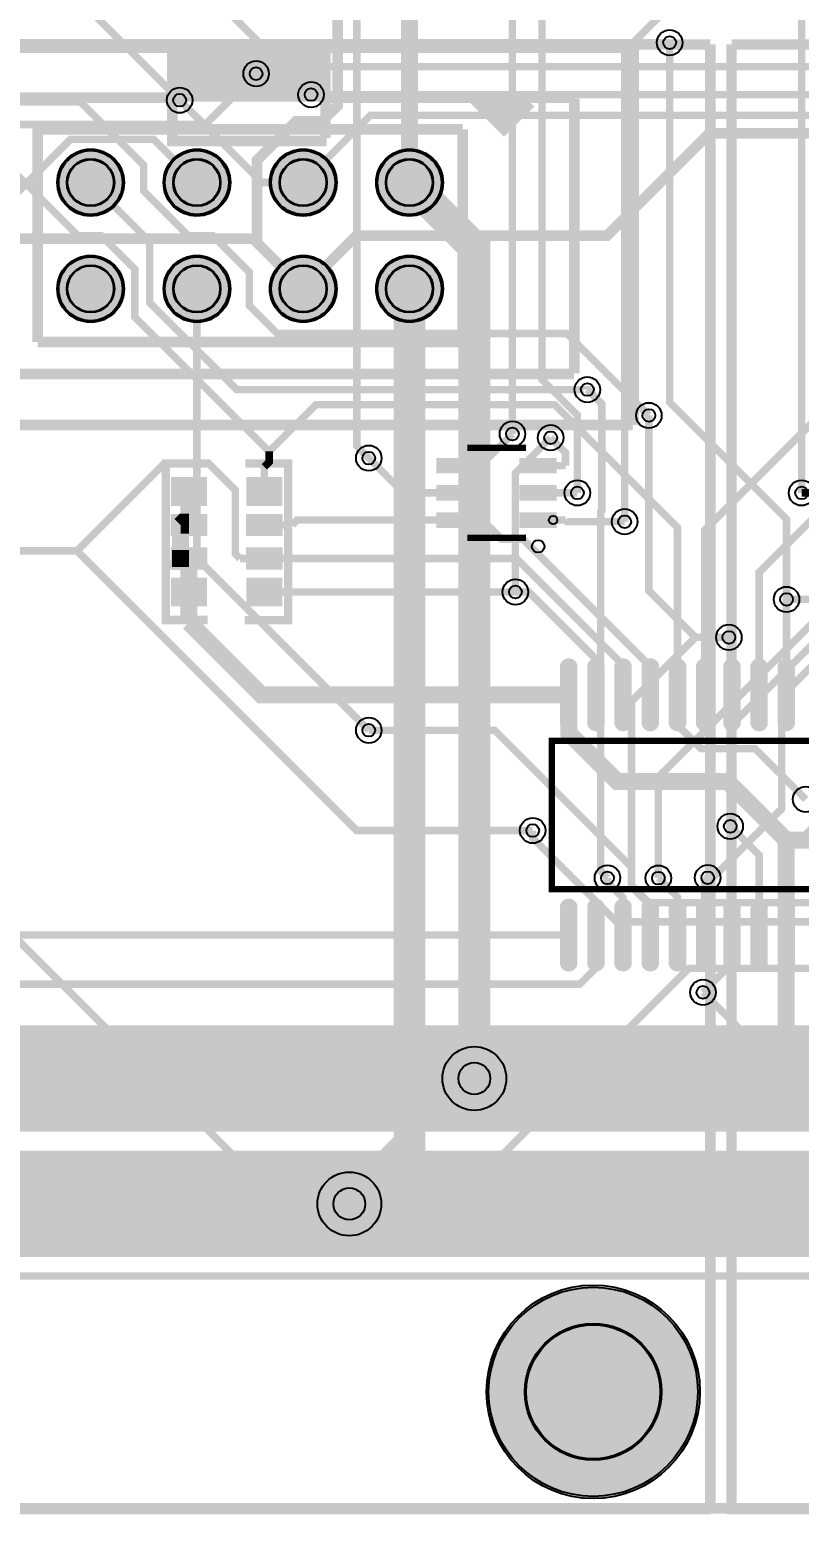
# Model space of a CAD drawing. Header units: millimetres. Extents: x 0 to 210, y -1 to 136.
# Drawn here: x 28.24 to 46.63, y -0.52 to 34.96 of the extents above; entities that cross this region are included whole.
import ezdxf

# ---------------------------------------------------------------- set-up
doc = ezdxf.new("R2010")
doc.units = ezdxf.units.MM
for name, color, linetype, true_color in [('BoardOutLine', 7, 'Continuous', 0xff00ff), ('BottomLayer', 7, 'Continuous', 0x0000ff), ('BottomSolderMaskLayer', 7, 'Continuous', 0xaa00ff), ('Document', 7, 'Continuous', 0xffffff), ('Hole', 7, 'Continuous', 0x222222), ('Multi-Layer', 7, 'Continuous', 0xc0c0c0), ('TopLayer', 7, 'Continuous', 0xff0000), ('TopPasteMaskLayer', 7, 'Continuous', 0x808080), ('TopSilkLayer', 7, 'Continuous', 0xffcc00), ('TopSolderMaskLayer', 7, 'Continuous', 0x800080)]:
    doc.layers.add(name, color=color, linetype=linetype, true_color=true_color)

msp = doc.modelspace()

# ---------------------------------------------------------------- hatches: boundary and pattern name
at = {"layer": 'BottomSolderMaskLayer'}
for points in [[(28.904851409702637, 31.307061214122427, 1), (30.479654559308933, 31.307061214122427, 1)], [(31.44485648971277, 31.307061214122427, 1), (33.019659639319066, 31.307061214122427, 1)], [(33.9848615697229, 31.307061214122427, 1), (35.5596647193292, 31.307061214122427, 1)], [(36.524866649733035, 31.307061214122427, 1), (38.09966979933933, 31.307061214122427, 1)], [(28.904851409702637, 28.767056134112295, 1), (30.479654559308933, 28.767056134112295, 1)], [(31.44485648971277, 28.767056134112295, 1), (33.019659639319066, 28.767056134112295, 1)], [(33.9848615697229, 28.767056134112295, 1), (35.5596647193292, 28.767056134112295, 1)], [(36.524866649733035, 28.767056134112295, 1), (38.09966979933933, 28.767056134112295, 1)], [(39.15364490728973, 2.40662941325877, 1), (44.25524511049014, 2.40662941325877, 1)]]:
    msp.add_hatch(color=256, dxfattribs=at).paths.add_polyline_path(points)
at = {"layer": 'Document'}
for points in [[(35.30226060452105, 33.23705867411729), (35.30226060452105, 34.43705867411734), (31.702260604521143, 34.43705867411734), (31.702260604521143, 33.23705867411729)], [(40.30947421894825, 33.33906527813053), (38.96327152654294, 33.33906527813053), (39.62367284734569, 32.6786639573279)]]:
    msp.add_hatch(color=256, dxfattribs=at).paths.add_polyline_path(points)
at = {"layer": 'Multi-Layer'}
for points in [[(28.93025146050274, 31.307061214122427, 1), (30.454254508508832, 31.307061214122427, 1)], [(31.47025654051287, 31.307061214122427, 1), (32.994259588518965, 31.307061214122427, 1)], [(34.010261620523, 31.307061214122427, 1), (35.5342646685291, 31.307061214122427, 1)], [(36.550266700533136, 31.307061214122427, 1), (38.07426974853923, 31.307061214122427, 1)], [(28.93025146050274, 28.767056134112295, 1), (30.454254508508832, 28.767056134112295, 1)], [(31.47025654051287, 28.767056134112295, 1), (32.994259588518965, 28.767056134112295, 1)], [(34.010261620523, 28.767056134112295, 1), (35.5342646685291, 28.767056134112295, 1)], [(36.550266700533136, 28.767056134112295, 1), (38.07426974853923, 28.767056134112295, 1)]]:
    msp.add_hatch(color=256, dxfattribs=at).paths.add_polyline_path(points)
at = {"layer": 'TopLayer'}
for points in [[(38.01508763017523, 24.36522733045456), (38.01508763017523, 24.715240030480004), (38.795072390144696, 24.715240030480004), (38.795072390144696, 24.36522733045456)], [(39.99507239014474, 24.36522733045456), (39.99507239014474, 24.715240030480004), (40.77505715011421, 24.715240030480004), (40.77505715011421, 24.36522733045456)], [(32.4434848869696, 24.24686309372612), (32.4434848869696, 23.596875793751565), (31.643484886969645, 23.596875793751565), (31.643484886969645, 24.24686309372612)], [(34.24343408686809, 24.24686309372612), (34.24343408686809, 23.596875793751565), (33.44343408686791, 23.596875793751565), (33.44343408686791, 24.24686309372612)], [(38.01508763017523, 23.715240030480004), (38.01508763017523, 24.06525273050545), (38.795072390144696, 24.06525273050545), (38.795072390144696, 23.715240030480004)], [(39.99507239014474, 23.715240030480004), (39.99507239014474, 24.06525273050545), (40.77505715011421, 24.06525273050545), (40.77505715011421, 23.715240030480004)], [(32.4434848869696, 23.372034544069038), (32.4434848869696, 22.872009144018193), (31.643484886969645, 22.872009144018193), (31.643484886969645, 23.372034544069038)], [(34.24343408686809, 23.372034544069038), (34.24343408686809, 22.872009144018193), (33.44343408686791, 22.872009144018193), (33.44343408686791, 23.372034544069038)], [(38.01508763017523, 23.06525273050545), (38.01508763017523, 23.415265430530894), (38.795072390144696, 23.415265430530894), (38.795072390144696, 23.06525273050545)], [(39.99507239014474, 23.06525273050545), (39.99507239014474, 23.415265430530894), (40.77505715011421, 23.415265430530894), (40.77505715011421, 23.06525273050545)], [(32.4434848869696, 22.571932943865818), (32.4434848869696, 22.071907543815087), (31.643484886969645, 22.071907543815087), (31.643484886969645, 22.571932943865818)], [(34.24343408686809, 22.571932943865818), (34.24343408686809, 22.071907543815087), (33.44343408686791, 22.071907543815087), (33.44343408686791, 22.571932943865818)], [(32.4434848869696, 21.84706629413256), (32.4434848869696, 21.19707899415789), (31.643484886969645, 21.19707899415789), (31.643484886969645, 21.84706629413256)], [(34.24343408686809, 21.84706629413256), (34.24343408686809, 21.19707899415789), (33.44343408686791, 21.19707899415789), (33.44343408686791, 21.84706629413256)], [(41.30021590043172, 18.375996951993898, -0.7853981633974483), (40.93620777241547, 18.375996951993898), (40.93620777241547, 19.754000508001013, -0.7853981633974483), (41.30021590043172, 19.754000508001013)], [(41.95020320040628, 18.375996951993898, -0.7853981633974483), (41.586195072390026, 18.375996951993898), (41.586195072390026, 19.754000508001013, -0.7853981633974483), (41.95020320040628, 19.754000508001013)], [(42.60019050038106, 18.375996951993898, -0.7853981633974483), (42.23618237236481, 18.375996951993898), (42.23618237236481, 19.754000508001013, -0.7853981633974483), (42.60019050038106, 19.754000508001013)], [(43.25017780035539, 18.375996951993898, -0.7853981633974483), (42.886169672339136, 18.375996951993898), (42.886169672339136, 19.754000508001013, -0.7853981633974483), (43.25017780035539, 19.754000508001013)], [(43.90016510032994, 18.375996951993898, -0.7853981633974483), (43.53615697231369, 18.375996951993898), (43.53615697231369, 19.754000508001013, -0.7853981633974483), (43.90016510032994, 19.754000508001013)], [(44.550152400304725, 18.375996951993898, -0.7853981633974483), (44.18614427228847, 18.375996951993898), (44.18614427228847, 19.754000508001013, -0.7853981633974483), (44.550152400304725, 19.754000508001013)], [(45.200393700787274, 18.375996951993898, -0.7853981633974483), (44.83638557277102, 18.375996951993898), (44.83638557277102, 19.754000508001013, -0.7853981633974483), (45.200393700787274, 19.754000508001013)], [(45.85038100076183, 18.375996951993898, -0.7853981633974483), (45.48637287274558, 18.375996951993898), (45.48637287274558, 19.754000508001013, -0.7853981633974483), (45.85038100076183, 19.754000508001013)], [(46.50036830073638, 18.375996951993898, -0.7853981633974483), (46.13636017272013, 18.375996951993898), (46.13636017272013, 19.754000508001013, -0.7853981633974483), (46.50036830073638, 19.754000508001013)], [(41.30021590043172, 12.634061468122923, -0.7853981633974483), (40.93620777241547, 12.634061468122923), (40.93620777241547, 14.012065024129924, -0.7853981633974483), (41.30021590043172, 14.012065024129924)], [(41.95020320040628, 12.634061468122923, -0.7853981633974483), (41.586195072390026, 12.634061468122923), (41.586195072390026, 14.012065024129924, -0.7853981633974483), (41.95020320040628, 14.012065024129924)], [(42.60019050038106, 12.634061468122923, -0.7853981633974483), (42.23618237236481, 12.634061468122923), (42.23618237236481, 14.012065024129924, -0.7853981633974483), (42.60019050038106, 14.012065024129924)], [(43.25017780035539, 12.634061468122923, -0.7853981633974483), (42.886169672339136, 12.634061468122923), (42.886169672339136, 14.012065024129924, -0.7853981633974483), (43.25017780035539, 14.012065024129924)], [(43.90016510032994, 12.634061468122923, -0.7853981633974483), (43.53615697231369, 12.634061468122923), (43.53615697231369, 14.012065024129924, -0.7853981633974483), (43.90016510032994, 14.012065024129924)], [(44.550152400304725, 12.634061468122923, -0.7853981633974483), (44.18614427228847, 12.634061468122923), (44.18614427228847, 14.012065024129924, -0.7853981633974483), (44.550152400304725, 14.012065024129924)], [(45.200393700787274, 12.634061468122923, -0.7853981633974483), (44.83638557277102, 12.634061468122923), (44.83638557277102, 14.012065024129924, -0.7853981633974483), (45.200393700787274, 14.012065024129924)], [(45.85038100076183, 12.634061468122923, -0.7853981633974483), (45.48637287274558, 12.634061468122923), (45.48637287274558, 14.012065024129924, -0.7853981633974483), (45.85038100076183, 14.012065024129924)], [(46.50036830073638, 12.634061468122923, -0.7853981633974483), (46.13636017272013, 12.634061468122923), (46.13636017272013, 14.012065024129924, -0.7853981633974483), (46.50036830073638, 14.012065024129924)]]:
    msp.add_hatch(color=256, dxfattribs=at).paths.add_polyline_path(points)
at = {"layer": 'TopPasteMaskLayer'}
for points in [[(38.01508763017523, 24.36522733045456), (38.01508763017523, 24.715240030480004), (38.795072390144696, 24.715240030480004), (38.795072390144696, 24.36522733045456)], [(39.99507239014474, 24.36522733045456), (39.99507239014474, 24.715240030480004), (40.77505715011421, 24.715240030480004), (40.77505715011421, 24.36522733045456)], [(32.4434848869696, 24.24686309372612), (32.4434848869696, 23.596875793751565), (31.643484886969645, 23.596875793751565), (31.643484886969645, 24.24686309372612)], [(34.24343408686809, 24.24686309372612), (34.24343408686809, 23.596875793751565), (33.44343408686791, 23.596875793751565), (33.44343408686791, 24.24686309372612)], [(38.01508763017523, 23.715240030480004), (38.01508763017523, 24.06525273050545), (38.795072390144696, 24.06525273050545), (38.795072390144696, 23.715240030480004)], [(39.99507239014474, 23.715240030480004), (39.99507239014474, 24.06525273050545), (40.77505715011421, 24.06525273050545), (40.77505715011421, 23.715240030480004)], [(32.4434848869696, 23.372034544069038), (32.4434848869696, 22.872009144018193), (31.643484886969645, 22.872009144018193), (31.643484886969645, 23.372034544069038)], [(34.24343408686809, 23.372034544069038), (34.24343408686809, 22.872009144018193), (33.44343408686791, 22.872009144018193), (33.44343408686791, 23.372034544069038)], [(38.01508763017523, 23.06525273050545), (38.01508763017523, 23.415265430530894), (38.795072390144696, 23.415265430530894), (38.795072390144696, 23.06525273050545)], [(39.99507239014474, 23.06525273050545), (39.99507239014474, 23.415265430530894), (40.77505715011421, 23.415265430530894), (40.77505715011421, 23.06525273050545)], [(32.4434848869696, 22.571932943865818), (32.4434848869696, 22.071907543815087), (31.643484886969645, 22.071907543815087), (31.643484886969645, 22.571932943865818)], [(34.24343408686809, 22.571932943865818), (34.24343408686809, 22.071907543815087), (33.44343408686791, 22.071907543815087), (33.44343408686791, 22.571932943865818)], [(32.4434848869696, 21.84706629413256), (32.4434848869696, 21.19707899415789), (31.643484886969645, 21.19707899415789), (31.643484886969645, 21.84706629413256)], [(34.24343408686809, 21.84706629413256), (34.24343408686809, 21.19707899415789), (33.44343408686791, 21.19707899415789), (33.44343408686791, 21.84706629413256)], [(41.30021590043172, 18.375996951993898, -0.7853981633974483), (40.93620777241547, 18.375996951993898), (40.93620777241547, 19.754000508001013, -0.7853981633974483), (41.30021590043172, 19.754000508001013)], [(41.95020320040628, 18.375996951993898, -0.7853981633974483), (41.586195072390026, 18.375996951993898), (41.586195072390026, 19.754000508001013, -0.7853981633974483), (41.95020320040628, 19.754000508001013)], [(42.60019050038106, 18.375996951993898, -0.7853981633974483), (42.23618237236481, 18.375996951993898), (42.23618237236481, 19.754000508001013, -0.7853981633974483), (42.60019050038106, 19.754000508001013)], [(43.25017780035539, 18.375996951993898, -0.7853981633974483), (42.886169672339136, 18.375996951993898), (42.886169672339136, 19.754000508001013, -0.7853981633974483), (43.25017780035539, 19.754000508001013)], [(43.90016510032994, 18.375996951993898, -0.7853981633974483), (43.53615697231369, 18.375996951993898), (43.53615697231369, 19.754000508001013, -0.7853981633974483), (43.90016510032994, 19.754000508001013)], [(44.550152400304725, 18.375996951993898, -0.7853981633974483), (44.18614427228847, 18.375996951993898), (44.18614427228847, 19.754000508001013, -0.7853981633974483), (44.550152400304725, 19.754000508001013)], [(45.200393700787274, 18.375996951993898, -0.7853981633974483), (44.83638557277102, 18.375996951993898), (44.83638557277102, 19.754000508001013, -0.7853981633974483), (45.200393700787274, 19.754000508001013)], [(45.85038100076183, 18.375996951993898, -0.7853981633974483), (45.48637287274558, 18.375996951993898), (45.48637287274558, 19.754000508001013, -0.7853981633974483), (45.85038100076183, 19.754000508001013)], [(46.50036830073638, 18.375996951993898, -0.7853981633974483), (46.13636017272013, 18.375996951993898), (46.13636017272013, 19.754000508001013, -0.7853981633974483), (46.50036830073638, 19.754000508001013)], [(41.30021590043172, 12.634061468122923, -0.7853981633974483), (40.93620777241547, 12.634061468122923), (40.93620777241547, 14.012065024129924, -0.7853981633974483), (41.30021590043172, 14.012065024129924)], [(41.95020320040628, 12.634061468122923, -0.7853981633974483), (41.586195072390026, 12.634061468122923), (41.586195072390026, 14.012065024129924, -0.7853981633974483), (41.95020320040628, 14.012065024129924)], [(42.60019050038106, 12.634061468122923, -0.7853981633974483), (42.23618237236481, 12.634061468122923), (42.23618237236481, 14.012065024129924, -0.7853981633974483), (42.60019050038106, 14.012065024129924)], [(43.25017780035539, 12.634061468122923, -0.7853981633974483), (42.886169672339136, 12.634061468122923), (42.886169672339136, 14.012065024129924, -0.7853981633974483), (43.25017780035539, 14.012065024129924)], [(43.90016510032994, 12.634061468122923, -0.7853981633974483), (43.53615697231369, 12.634061468122923), (43.53615697231369, 14.012065024129924, -0.7853981633974483), (43.90016510032994, 14.012065024129924)], [(44.550152400304725, 12.634061468122923, -0.7853981633974483), (44.18614427228847, 12.634061468122923), (44.18614427228847, 14.012065024129924, -0.7853981633974483), (44.550152400304725, 14.012065024129924)], [(45.200393700787274, 12.634061468122923, -0.7853981633974483), (44.83638557277102, 12.634061468122923), (44.83638557277102, 14.012065024129924, -0.7853981633974483), (45.200393700787274, 14.012065024129924)], [(45.85038100076183, 12.634061468122923, -0.7853981633974483), (45.48637287274558, 12.634061468122923), (45.48637287274558, 14.012065024129924, -0.7853981633974483), (45.85038100076183, 14.012065024129924)], [(46.50036830073638, 12.634061468122923, -0.7853981633974483), (46.13636017272013, 12.634061468122923), (46.13636017272013, 14.012065024129924, -0.7853981633974483), (46.50036830073638, 14.012065024129924)]]:
    msp.add_hatch(color=256, dxfattribs=at).paths.add_polyline_path(points)
at = {"layer": 'TopSolderMaskLayer'}
for points in [[(28.904851409702637, 31.307061214122427, 1), (30.479654559308933, 31.307061214122427, 1)], [(31.44485648971277, 31.307061214122427, 1), (33.019659639319066, 31.307061214122427, 1)], [(33.9848615697229, 31.307061214122427, 1), (35.5596647193292, 31.307061214122427, 1)], [(36.524866649733035, 31.307061214122427, 1), (38.09966979933933, 31.307061214122427, 1)], [(28.904851409702637, 28.767056134112295, 1), (30.479654559308933, 28.767056134112295, 1)], [(31.44485648971277, 28.767056134112295, 1), (33.019659639319066, 28.767056134112295, 1)], [(33.9848615697229, 28.767056134112295, 1), (35.5596647193292, 28.767056134112295, 1)], [(36.524866649733035, 28.767056134112295, 1), (38.09966979933933, 28.767056134112295, 1)], [(37.958499708581485, 24.353829606659474), (37.958499708581485, 24.72663775427509), (38.85168980381491, 24.72663775427509), (38.85168980381491, 24.353829606659474)], [(39.93845497647453, 24.353829606659474), (39.93845497647453, 24.72663775427509), (40.83164507170818, 24.72663775427509), (40.83164507170818, 24.353829606659474)], [(32.47474190700791, 24.26749216724238), (32.47474190700791, 23.576230591170884), (31.61221992662422, 23.576230591170884), (31.61221992662422, 24.26749216724238)], [(34.274699047213744, 24.26749216724238), (34.274699047213744, 23.576230591170884), (33.4121770668296, 23.576230591170884), (33.4121770668296, 24.26749216724238)], [(37.958499708581485, 23.70384230668492), (37.958499708581485, 24.076650454300648), (38.85168980381491, 24.076650454300648), (38.85168980381491, 23.70384230668492)], [(39.93845497647453, 23.70384230668492), (39.93845497647453, 24.076650454300648), (40.83164507170818, 24.076650454300648), (40.83164507170818, 23.70384230668492)], [(37.958499708581485, 23.05385500671025), (37.958499708581485, 23.42666315432598), (38.85168980381491, 23.42666315432598), (38.85168980381491, 23.05385500671025)], [(39.93845497647453, 23.05385500671025), (39.93845497647453, 23.42666315432598), (40.83164507170818, 23.42666315432598), (40.83164507170818, 23.05385500671025)], [(32.48411980694914, 23.387918446804633), (32.48411980694914, 22.85614137034713), (31.60283964438895, 22.85614137034713), (31.60283964438895, 23.387918446804633)], [(34.28407932944879, 23.387918446804633), (34.28407932944879, 22.85614137034713), (33.40279916688837, 22.85614137034713), (33.40279916688837, 23.387918446804633)], [(32.48411980694914, 22.58780071753688), (32.48411980694914, 22.056023641079605), (31.60283964438895, 22.056023641079605), (31.60283964438895, 22.58780071753688)], [(34.28407932944879, 22.58780071753688), (34.28407932944879, 22.056023641079605), (33.40279916688837, 22.056023641079605), (33.40279916688837, 22.58780071753688)], [(32.47474190700791, 21.86771149671324), (32.47474190700791, 21.176449920641744), (31.61221992662422, 21.176449920641744), (31.61221992662422, 21.86771149671324)], [(34.274699047213744, 21.86771149671324), (34.274699047213744, 21.176449920641744), (33.4121770668296, 21.176449920641744), (33.4121770668296, 21.86771149671324)], [(41.325615951231825, 18.355904457410702, -0.7853981633974483), (40.91080772161537, 18.355904457410702), (40.91080772161537, 19.77409300258421, -0.7853981633974483), (41.325615951231825, 19.77409300258421)], [(41.97560325120638, 18.355904457410702, -0.7853981633974483), (41.560795021589925, 18.355904457410702), (41.560795021589925, 19.77409300258421, -0.7853981633974483), (41.97560325120638, 19.77409300258421)], [(42.62559055118116, 18.355904457410702, -0.7853981633974483), (42.21078232156471, 18.355904457410702), (42.21078232156471, 19.77409300258421, -0.7853981633974483), (42.62559055118116, 19.77409300258421)], [(43.27557785115549, 18.355904457410702, -0.7853981633974483), (42.860769621539035, 18.355904457410702), (42.860769621539035, 19.77409300258421, -0.7853981633974483), (43.27557785115549, 19.77409300258421)], [(43.925565151130044, 18.355904457410702, -0.7853981633974483), (43.51075692151359, 18.355904457410702), (43.51075692151359, 19.77409300258421, -0.7853981633974483), (43.925565151130044, 19.77409300258421)], [(44.575552451104826, 18.355904457410702, -0.7853981633974483), (44.16074422148837, 18.355904457410702), (44.16074422148837, 19.77409300258421, -0.7853981633974483), (44.575552451104826, 19.77409300258421)], [(45.225793751587375, 18.355904457410702, -0.7853981633974483), (44.81098552197092, 18.355904457410702), (44.81098552197092, 19.77409300258421, -0.7853981633974483), (45.225793751587375, 19.77409300258421)], [(45.87578105156193, 18.355904457410702, -0.7853981633974483), (45.460972821945475, 18.355904457410702), (45.460972821945475, 19.77409300258421, -0.7853981633974483), (45.87578105156193, 19.77409300258421)], [(46.525768351536485, 18.355904457410702, -0.7853981633974483), (46.11096012192003, 18.355904457410702), (46.11096012192003, 19.77409300258421, -0.7853981633974483), (46.525768351536485, 19.77409300258421)], [(41.325615951231825, 12.613968973539613, -0.7853981633974483), (40.91080772161537, 12.613968973539613), (40.91080772161537, 14.032157518713234, -0.7853981633974483), (41.325615951231825, 14.032157518713234)], [(41.97560325120638, 12.613968973539613, -0.7853981633974483), (41.560795021589925, 12.613968973539613), (41.560795021589925, 14.032157518713234, -0.7853981633974483), (41.97560325120638, 14.032157518713234)], [(42.62559055118116, 12.613968973539613, -0.7853981633974483), (42.21078232156471, 12.613968973539613), (42.21078232156471, 14.032157518713234, -0.7853981633974483), (42.62559055118116, 14.032157518713234)], [(43.27557785115549, 12.613968973539613, -0.7853981633974483), (42.860769621539035, 12.613968973539613), (42.860769621539035, 14.032157518713234, -0.7853981633974483), (43.27557785115549, 14.032157518713234)], [(43.925565151130044, 12.613968973539613, -0.7853981633974483), (43.51075692151359, 12.613968973539613), (43.51075692151359, 14.032157518713234, -0.7853981633974483), (43.925565151130044, 14.032157518713234)], [(44.575552451104826, 12.613968973539613, -0.7853981633974483), (44.16074422148837, 12.613968973539613), (44.16074422148837, 14.032157518713234, -0.7853981633974483), (44.575552451104826, 14.032157518713234)], [(45.225793751587375, 12.613968973539613, -0.7853981633974483), (44.81098552197092, 12.613968973539613), (44.81098552197092, 14.032157518713234, -0.7853981633974483), (45.225793751587375, 14.032157518713234)], [(45.87578105156193, 12.613968973539613, -0.7853981633974483), (45.460972821945475, 12.613968973539613), (45.460972821945475, 14.032157518713234, -0.7853981633974483), (45.87578105156193, 14.032157518713234)], [(46.525768351536485, 12.613968973539613, -0.7853981633974483), (46.11096012192003, 12.613968973539613), (46.11096012192003, 14.032157518713234, -0.7853981633974483), (46.525768351536485, 14.032157518713234)], [(39.15364490728973, 2.40662941325877, 1), (44.25524511049014, 2.40662941325877, 1)]]:
    msp.add_hatch(color=256, dxfattribs=at).paths.add_polyline_path(points)

# ---------------------------------------------------------------- linework, layer by layer
at = {"layer": 'BoardOutLine', "const_width": 0.25400050800101603}
msp.add_lwpolyline([(-0.08600457200918754, 135.62519685039376), (209.9139954279908, 135.62519685039376), (209.9139954279908, -0.3748031496063504), (-0.08600457200918754, -0.3748031496063504), (-0.08600457200918754, 135.62519685039376)], close=True, dxfattribs=at)
at = {"layer": 'BottomLayer'}
for points, const_width in [([(31.997840995681827, 55.75499110998226), (35.96837693675366, 51.78445516891031), (35.96837693675366, 44.03896367792731), (37.31229362458703, 42.69504699009394), (37.31229362458703, 31.307188214376424)], 0.40640081280162565), ([(36.33997967995924, 24.72120904241808), (36.05422910845823, 25.006959613919207), (36.05422910845823, 41.33360426720856), (35.38061976123936, 42.0072136144272), (35.38061976123936, 51.363830327660594), (33.90055880111754, 52.843891287782526)], 0.17780035560071122), ([(41.326009652019366, 23.890373380746723), (41.326009652019366, 25.750419100838144), (40.48247396494776, 26.593954787909524), (40.48247396494776, 40.22590805181608), (36.464439928879756, 44.24394208788419), (36.464439928879756, 51.247244094488224), (37.59220218440419, 52.375006350012654)], 0.17780035560071122), ([(37.59220218440419, 47.294996189992276), (37.59220218440419, 46.74152908305814), (38.86220472440914, 45.47152654305307), (38.86220472440914, 44.33335026670045), (44.80810261620513, 38.38745237490468), (46.05854711709412, 38.38745237490468), (46.682626365252645, 37.763373126746274), (46.682626365252645, 23.890373380746723)], 0.17780035560071122), ([(6.819024638049086, 41.47914655829311), (7.635128270256473, 41.47914655829311), (9.727330454660887, 39.386944373888696), (9.727330454660887, 34.35189230378455), (8.616840233680477, 33.24140208280414), (8.616840233680477, 28.05064770129536), (11.26504953009885, 25.40243840487676), (11.26504953009885, 6.662280924561742), (14.606680213360278, 3.3206502413004273), (15.99225298450574, 3.3206502413004273), (17.846964693929067, 5.175361950723868), (89.37706375412745, 5.175361950723868), (90.60363220726435, 3.948793497586962), (106.49187198374398, 3.948793497586962), (126.27520955041905, 23.73213106426215), (126.27520955041905, 31.852273304546543), (128.81191262382526, 34.38897637795276), (130.30797561595114, 34.38897637795276)], 0.17780035560071122), ([(33.66967233934474, 29.96708153416307), (33.66967233934474, 31.836779273558477), (34.60668021336028, 32.77378714757435), (35.22415544831074, 32.77378714757435), (35.59601219202432, 33.14564389128782), (35.59601219202432, 40.00848361696717), (34.18808737617451, 41.416408432816866)], 0.25400050800101603), ([(21.107569215138255, 40.309982219964354), (22.27876555753096, 39.13878587757176), (29.231013462026795, 39.13878587757176), (34.96075692151362, 33.40904241808482)], 0.17780035560071122), ([(45.82080264160527, 37.814173228346476), (42.455803911607745, 34.449174498349066), (42.455803911607745, 23.201524003048007)], 0.17780035560071122), ([(28.087503175006077, 36.76972313944634), (28.327025654051113, 36.76972313944634), (31.821564643129022, 33.275184150368204)], 0.17780035560071122), ([(39.77355854711709, 25.2985521971043), (39.77355854711709, 36.255880111760234), (39.885826771653456, 36.36814833629671)], 0.17780035560071122), ([(46.323723647447196, 21.34427228854463), (46.323723647447196, 23.261468122936208), (43.530988061975904, 26.054203708407385), (43.530988061975904, 34.6508509017018)], 0.17780035560071122), ([(19.762890525780904, 31.074777749555437), (25.939420878841702, 31.074777749555437), (27.56019812039608, 32.69555499111004), (32.4344678689356, 32.69555499111004), (33.64782829565661, 33.908915417830826)], 0.17780035560071122), ([(12.267843535687007, 28.767183134366178), (13.53784607569196, 30.037185674371244), (13.53784607569196, 31.678790957581896), (14.313563627126996, 32.454508509017046), (16.086995173990317, 32.454508509017046), (18.910972821945506, 29.630530861061743), (20.332359664719206, 29.630530861061743), (20.668910337820535, 29.96708153416307), (33.66967233934474, 29.96708153416307)], 0.25400050800101603), ([(32.23228346456676, 31.307188214376424), (31.201549403098625, 32.33792227584445), (29.209423418846654, 32.33792227584445), (27.76187452374893, 30.890373380746837), (27.76187452374893, 30.62062484124965)], 0.17780035560071122), ([(64.50228600457194, 29.855829311658567), (61.869316738633415, 32.488798577597095), (54.30822961645913, 32.488798577597095), (53.4667259334517, 31.647294894589777), (53.4667259334517, 26.796901193802455), (44.97802895605787, 18.3082042164084), (44.97802895605787, 15.922377444754943)], 0.17780035560071122), ([(38.86355092710187, 9.894818389636725), (38.86355092710187, 29.75577851155697), (37.31226822453618, 31.307061214122427)], 0.7620015240030481), ([(38.863474726949335, 9.894945389890836), (38.863474726949335, 29.755753111506237), (37.31229362458703, 31.307188214376424)], 0.40640081280162565), ([(52.196723393446746, 31.307188214376424), (50.72783845567665, 29.838303276606553), (50.72783845567665, 24.563728727457374), (43.262001524002926, 17.09789179578354), (43.262001524002926, 14.682854965709907)], 0.17780035560071122), ([(44.327279654559334, 11.953873507746948), (50.518288036575996, 5.762865125730286), (60.74892049784103, 5.762865125730286), (77.27241554483112, 22.286360172720265), (77.27241554483112, 26.572872745745485), (75.97117094234159, 27.874117348234677), (75.97117094234159, 30.037185674371244), (74.70116840233663, 31.307188214376424)], 0.17780035560071122), ([(34.772288544576895, 28.767183134366178), (33.66967233934474, 29.86979933959867), (33.66967233934474, 29.96708153416307)], 0.25400050800101603), ([(49.28155956311912, 12.52842265684535), (43.98869697739383, 12.52842265684535), (37.2216154432308, 5.761341122682325), (35.397637795275614, 5.761341122682325), (22.088011176022064, 19.07096774193542), (22.088011176022064, 29.330302260604526)], 0.17780035560071122), ([(35.875717551434946, 6.897612395224769), (37.31226822453618, 8.33416306832612), (37.31226822453618, 28.767056134112295)], 0.7620015240030481), ([(32.23228346456676, 28.767183134366178), (32.23228346456676, 22.324968249936433), (36.33997967995924, 18.217272034544067)], 0.17780035560071122), ([(35.875666751333256, 6.897739395478766), (37.31229362458703, 8.334112268224544), (37.31229362458703, 28.767183134366178)], 0.17780035560071122), ([(44.44056388112767, 14.693014986029993), (44.55969011938009, 14.693014986029993), (46.20840741681468, 16.34173228346458), (46.20840741681468, 19.03337566675134), (54.73672847345688, 27.561696723393425), (54.73672847345688, 28.767183134366178)], 0.17780035560071122), ([(42.044323088646024, 14.68844297688588), (41.88252476504954, 14.850241300482594), (41.88252476504954, 23.438760477520987), (41.90970281940554, 23.4659385318771), (41.90970281940554, 26.01305562611128), (41.56400812801621, 26.358750317500608)], 0.17780035560071122), ([(44.148463296926366, 20.43647447294893), (43.03340106680207, 21.55153670307334), (43.03340106680207, 25.741021082042153)], 0.17780035560071122), ([(40.68618237236478, 25.208890017779936), (39.84417068834114, 24.366878333756745), (39.84417068834114, 21.522072644145283), (39.84391668783337, 21.522072644145283)], 0.17780035560071122), ([(44.148463296926366, 20.43647447294893), (42.61760223520423, 18.905613411226796), (42.61760223520423, 14.47711455422916), (42.999364998730016, 14.09535179070349), (50.49847599695181, 14.09535179070349), (54.699898399796666, 18.296774193548345)], 0.17780035560071122), ([(44.94526289052578, 20.43647447294893), (44.148463296926366, 20.43647447294893)], 0.17780035560071122), ([(40.2579375158748, 15.821539243078519), (40.2579375158748, 15.641198882397816), (42.258953517907, 13.640182880365728), (54.68415036830061, 13.640182880365728), (57.80861061722112, 16.76464312928624)], 0.17780035560071122)]:
    msp.add_lwpolyline(points, dxfattribs=dict(at, const_width=const_width))
at = {"layer": 'BottomSolderMaskLayer'}
for centre, radius in [((29.692252984505785, 31.307061214122427), 0.7874015748031498), ((32.23225806451592, 31.307061214122427), 0.7874015748031498), ((34.77226314452605, 31.307061214122427), 0.7874015748031498), ((37.31226822453618, 31.307061214122427), 0.7874015748031498), ((29.692252984505785, 31.307061214122427), 0.5682414698162731), ((32.23225806451592, 31.307061214122427), 0.5682414698162731), ((34.77226314452605, 31.307061214122427), 0.5682414698162731), ((37.31226822453618, 31.307061214122427), 0.5682414698162731), ((29.692252984505785, 28.767056134112295), 0.7874015748031498), ((32.23225806451592, 28.767056134112295), 0.7874015748031498), ((34.77226314452605, 28.767056134112295), 0.7874015748031498), ((37.31226822453618, 28.767056134112295), 0.7874015748031498), ((29.692252984505785, 28.767056134112295), 0.5682414698162731), ((32.23225806451592, 28.767056134112295), 0.5682414698162731), ((34.77226314452605, 28.767056134112295), 0.5682414698162731), ((37.31226822453618, 28.767056134112295), 0.5682414698162731), ((41.704445008889934, 2.40662941325877), 2.550800101600203), ((41.70353060706111, 2.406553213106463), 1.63251206502413)]:
    msp.add_circle(centre, radius, dxfattribs=at)
at = {"layer": 'Document'}
msp.add_circle((40.74508509017005, 23.24025908051817), 0.10007620015240032, dxfattribs=at)
at = {"layer": 'Hole'}
for centre, radius in [((43.53096266192506, 34.650723901447805), 0.15240030480060962), ((33.647802895605764, 33.90878841757683), 0.15240030480060962), ((31.821539243078405, 33.27505715011421), 0.15240030480060962), ((34.960731521462776, 33.408915417830826), 0.15240030480060962), ((41.56398272796537, 26.358623317246725), 0.15240030480060962), ((43.033375666751226, 25.740894081788156), 0.15240030480060962), ((39.773533147066246, 25.298425196850303), 0.15240030480060962), ((40.68615697231371, 25.208763017526053), 0.15240030480060962), ((36.3399542799084, 24.721082042164085), 0.15240030480060962), ((41.32598425196852, 23.890246380492727), 0.15240030480060962), ((46.6826009652018, 23.890246380492727), 0.15240030480060962), ((42.4557785115569, 23.20139700279401), 0.15240030480060962), ((39.843891287782526, 21.521945643891172), 0.15240030480060962), ((46.32369824739635, 21.34414528829052), 0.15240030480060962), ((44.94523749047494, 20.436347472694933), 0.15240030480060962), ((36.3399542799084, 18.21714503429007), 0.15240030480060962), ((40.25791211582418, 15.821412242824522), 0.15240030480060962), ((44.978003556007025, 15.922250444500833), 0.15240030480060962), ((42.04429768859518, 14.688315976631884), 0.15240030480060962), ((43.26197612395208, 14.68272796545591), 0.15240030480060962), ((44.44053848107683, 14.692887985775883), 0.15240030480060962), ((44.32725425450849, 11.953746507493065), 0.15240030480060962), ((38.86344932689849, 9.894818389636725), 0.38100076200152405), ((35.87564135128241, 6.897612395224769), 0.38100076200152405)]:
    msp.add_circle(centre, radius, dxfattribs=at)
at = {"layer": 'Multi-Layer'}
for centre, radius in [((43.53096266192506, 34.650723901447805), 0.30480060960121924), ((33.647802895605764, 33.90878841757683), 0.30480060960121924), ((34.960731521462776, 33.408915417830826), 0.30480060960121924), ((31.821539243078405, 33.27505715011421), 0.30480060960121924), ((29.692252984505785, 31.307061214122427), 0.7620015240030481), ((32.23225806451592, 31.307061214122427), 0.7620015240030481), ((34.77226314452605, 31.307061214122427), 0.7620015240030481), ((37.31226822453618, 31.307061214122427), 0.7620015240030481), ((29.692252984505785, 31.307061214122427), 0.5499110998221998), ((32.23225806451592, 31.307061214122427), 0.5499110998221998), ((34.77226314452605, 31.307061214122427), 0.5499110998221998), ((37.31226822453618, 31.307061214122427), 0.5499110998221998), ((29.692252984505785, 28.767056134112295), 0.7620015240030481), ((32.23225806451592, 28.767056134112295), 0.7620015240030481), ((34.77226314452605, 28.767056134112295), 0.7620015240030481), ((37.31226822453618, 28.767056134112295), 0.7620015240030481), ((29.692252984505785, 28.767056134112295), 0.5499110998221998), ((32.23225806451592, 28.767056134112295), 0.5499110998221998), ((34.77226314452605, 28.767056134112295), 0.5499110998221998), ((37.31226822453618, 28.767056134112295), 0.5499110998221998), ((41.56398272796537, 26.358623317246725), 0.30480060960121924), ((43.033375666751226, 25.740894081788156), 0.30480060960121924), ((39.773533147066246, 25.298425196850303), 0.30480060960121924), ((40.68615697231371, 25.208763017526053), 0.30480060960121924), ((36.3399542799084, 24.721082042164085), 0.30480060960121924), ((41.32598425196852, 23.890246380492727), 0.30480060960121924), ((46.6826009652018, 23.890246380492727), 0.30480060960121924), ((42.4557785115569, 23.20139700279401), 0.30480060960121924), ((39.843891287782526, 21.521945643891172), 0.30480060960121924), ((46.32369824739635, 21.34414528829052), 0.30480060960121924), ((44.94523749047494, 20.436347472694933), 0.30480060960121924), ((36.3399542799084, 18.21714503429007), 0.30480060960121924), ((46.78166116332204, 16.566649733299414), 0.30480060960121924), ((40.25791211582418, 15.821412242824522), 0.30480060960121924), ((44.978003556007025, 15.922250444500833), 0.30480060960121924), ((42.04429768859518, 14.688315976631884), 0.30480060960121924), ((43.26197612395208, 14.68272796545591), 0.30480060960121924), ((44.44053848107683, 14.692887985775883), 0.30480060960121924), ((44.32725425450849, 11.953746507493065), 0.30480060960121924), ((38.86344932689849, 9.894818389636725), 0.7620015240030481), ((35.87564135128241, 6.897612395224769), 0.7620015240030481), ((41.704445008889934, 2.40662941325877), 2.5), ((41.70353060706111, 2.406553213106463), 1.6)]:
    msp.add_circle(centre, radius, dxfattribs=at)
at = {"layer": 'TopLayer'}
for points, const_width in [([(127.32999745999473, 6.897612395224769), (7.060807721615447, 6.897612395224769), (2.742799085598108, 11.215621031241994), (2.7431800863600984, 60.70614681229358), (2.743307086614095, 60.70627381254758), (2.743307086614095, 65.32890525781056)], 2.54000508001016), ([(33.95999491998987, 24.879451358902656), (30.748666497333033, 28.09077978155949), (30.748666497333033, 29.2386080772161), (29.95008890017766, 30.037185674371244), (29.39027178054357, 30.037185674371244), (26.628778257556405, 32.79867919735841), (14.463169926339788, 32.79867919735841), (11.51574803149606, 35.74610109220214), (11.51574803149606, 37.05699771399543), (11.517526035052015, 37.058775717551384)], 0.17780035560071122), ([(15.060325120650077, 37.058775717551384), (15.219075438150867, 36.90002540005082), (15.219075438150867, 35.660756921513894), (16.228981457962618, 34.6508509017018), (43.530988061975904, 34.6508509017018)], 0.17780035560071122), ([(43.03340106680207, 25.741021082042153), (41.07581915163814, 27.698602997205967), (34.15328930657847, 27.698602997205967), (33.48552197104391, 28.366370332740644), (33.48552197104391, 29.166725933451858), (32.61506223012452, 30.037185674371244), (32.029337058673946, 30.037185674371244), (30.962280924561583, 31.104241808483607), (30.962280924561583, 31.72120904241808), (29.447929895859716, 33.23556007112006), (16.24650749301486, 33.23556007112006), (13.288925577850932, 36.19314198628399)], 0.17780035560071122), ([(33.64782829565661, 33.908915417830826), (33.816230632461156, 34.07731775463549), (55.391287782575546, 34.07731775463549), (55.41440182880342, 34.054203708407385)], 0.17780035560071122), ([(31.821564643129022, 33.275184150368204), (33.789560579121144, 31.307188214376424), (34.772288544576895, 31.307188214376424)], 0.17780035560071122), ([(34.96075692151362, 33.40904241808482), (50.190881381762665, 33.40904241808482), (50.27800355600698, 33.49616459232925)], 0.17780035560071122), ([(57.27673355346701, 32.91475742951479), (36.37985775971538, 32.91475742951479), (34.772288544576895, 31.307188214376424)], 0.17780035560071122), ([(34.772288544576895, 28.767183134366178), (36.042291084582075, 30.037185674371244), (42.03365506730984, 30.037185674371244), (44.47663195326368, 32.4801625603252), (52.750190500380995, 32.4801625603252), (53.4667259334517, 31.763627127254153), (53.4667259334517, 30.888595377190768), (54.14084328168633, 30.214478028956023), (55.82943865887728, 30.214478028956023), (57.27673355346701, 28.767183134366178)], 0.25400050800101603), ([(29.367411734823463, 22.50607061214123), (29.36715773431547, 22.50607061214123), (27.622174244348344, 22.50607061214123), (25.28384556769106, 20.167741935483832), (22.539624079248142, 20.167741935483832), (22.48780797561585, 20.21955803911601), (22.48780797561585, 21.828905257810447), (22.792608585217067, 22.133705867411663), (22.792608585217067, 27.551790703581332), (20.33616967233911, 30.008229616459175), (20.33616967233911, 30.50353060706118), (20.000635001269757, 30.839065278130533), (19.505334010667866, 30.839065278130533), (18.485267970535915, 31.859131318262598), (18.15608331216663, 31.859131318262598)], 0.17780035560071122), ([(41.11823723647444, 13.323190246380477), (26.214757429514748, 13.323190246380477), (10.806070612140957, 28.731877063754155), (10.806070612140957, 29.175615951231862), (9.944500889001574, 30.037185674371244), (8.457835915671694, 30.037185674371244), (7.187833375666514, 31.307188214376424)], 0.17780035560071122), ([(29.69227838455663, 31.307188214376424), (31.106299212598287, 29.893167386334767), (31.106299212598287, 28.43571247142495), (33.183007366014635, 26.3590043180086), (41.56400812801621, 26.3590043180086), (41.56400812801621, 26.358750317500608)], 0.17780035560071122), ([(41.768224536449, 13.323190246380477), (41.768224536449, 12.53299466598935), (41.384683769367484, 12.149453898907723), (26.34556769113533, 12.149453898907723), (9.727838455676874, 28.767183134366178)], 0.17780035560071122), ([(43.71818643637289, 19.065125730251452), (43.71818643637289, 23.06283972567951), (40.77990855981693, 26.001117602235126), (35.081661163322224, 26.001117602235126), (33.95999491998987, 24.879451358902656)], 0.17780035560071122), ([(49.55461010922022, 24.540360680721392), (49.554356108712, 24.540360680721392), (49.554356108712, 25.077063754127494), (48.79692659385296, 25.834493268986535), (47.20027940055866, 25.834493268986535), (44.368173736347444, 23.00238760477521), (44.368173736347444, 19.065125730251452)], 0.17780035560071122), ([(39.77355854711709, 25.2985521971043), (39.06210312420603, 24.58709677419347), (39.06210312420603, 24.540360680721392)], 0.17780035560071122), ([(40.68618237236478, 25.208890017779936), (41.04203708407408, 24.853035306070637), (41.04203708407408, 24.540360680721392)], 0.17780035560071122), ([(33.95999491998987, 24.879451358902656), (33.95999491998987, 24.630530861061743), (33.843408686817156, 24.51394462788926)], 0.17780035560071122), ([(33.26479552959108, 22.321920243840395), (33.14871729743459, 22.437998475997006), (33.14871729743459, 23.959969519939023), (32.50863601727178, 24.6000508001016), (31.461391922783832, 24.6000508001016), (29.367411734823463, 22.50607061214123)], 0.17780035560071122), ([(33.843408686817156, 23.921869443738842), (33.843408686817156, 24.51394462788926)], 0.17780035560071122), ([(36.33997967995924, 24.72120904241808), (37.17081534163049, 23.890373380746723), (38.405003810007656, 23.890373380746723)], 0.17780035560071122), ([(38.405003810007656, 24.540360680721392), (39.06210312420603, 24.540360680721392)], 0.17780035560071122), ([(40.38519177038347, 24.540360680721392), (41.04203708407408, 24.540360680721392)], 0.17780035560071122), ([(32.04330708661405, 23.921869443738842), (32.04330708661405, 23.190347980695947)], 0.40640081280162565), ([(40.38519177038347, 23.890373380746723), (41.326009652019366, 23.890373380746723)], 0.17780035560071122), ([(46.91757683515357, 23.890373380746723), (46.682626365252645, 23.890373380746723)], 0.17780035560071122), ([(31.841884683769194, 23.122021844043616), (31.910210820421526, 23.190347980695947), (32.04330708661405, 23.190347980695947)], 0.40640081280162565), ([(32.04330708661405, 23.122021844043616), (31.841884683769194, 23.122021844043616)], 0.40640081280162565), ([(31.841884683769194, 22.321920243840395), (31.841884683769194, 23.122021844043616)], 0.40640081280162565), ([(33.843408686817156, 23.122021844043616), (34.510414020827966, 23.122021844043616)], 0.17780035560071122), ([(38.405003810007656, 23.240386080772055), (34.628778257556405, 23.240386080772055), (34.510414020827966, 23.122021844043616)], 0.17780035560071122), ([(38.405003810007656, 23.240386080772055), (39.06210312420603, 23.240386080772055)], 0.17780035560071122), ([(43.06819913639811, 19.065125730251452), (43.06819913639811, 19.743307086614095), (40.0321310642621, 22.779375158750327), (39.523114046227874, 22.779375158750327), (39.06210312420603, 23.240386080772055)], 0.17780035560071122), ([(40.38519177038347, 23.240386080772055), (41.04203708407408, 23.240386080772055)], 0.17780035560071122), ([(41.04203708407408, 23.240386080772055), (41.08089916179824, 23.201524003048007), (42.455803911607745, 23.201524003048007)], 0.17780035560071122), ([(45.66840233680455, 19.065125730251452), (45.66840233680455, 21.991211582423148), (46.91757683515357, 23.240386080772055)], 0.17780035560071122), ([(29.367411734823463, 22.50607061214123), (36.05168910337807, 15.821539243078519), (40.2579375158748, 15.821539243078519)], 0.17780035560071122), ([(31.640208280416346, 22.321920243840395), (31.708280416560683, 22.25384810769617), (32.04330708661405, 22.25384810769617)], 0.40640081280162565), ([(31.841884683769194, 22.321920243840395), (31.640208280416346, 22.321920243840395)], 0.40640081280162565), ([(32.04330708661405, 22.321920243840395), (31.841884683769194, 22.321920243840395)], 0.40640081280162565), ([(32.04330708661405, 21.522072644145283), (32.04330708661405, 22.25384810769617)], 0.40640081280162565), ([(33.843408686817156, 22.321920243840395), (33.26479552959108, 22.321920243840395)], 0.17780035560071122), ([(33.843408686817156, 22.321920243840395), (39.872110744221345, 22.321920243840395), (42.41821183642355, 19.775819151638302), (42.41821183642355, 19.065125730251452)], 0.17780035560071122), ([(32.04330708661405, 21.522072644145283), (32.04330708661405, 20.790551181102273)], 0.40640081280162565), ([(33.843408686817156, 21.522072644145283), (39.84391668783337, 21.522072644145283)], 0.17780035560071122), ([(39.84391668783337, 21.522072644145283), (40.166243332486374, 21.522072644145283), (41.768224536449, 19.920091440182887), (41.768224536449, 19.065125730251452)], 0.17780035560071122), ([(46.323723647447196, 21.34427228854463), (46.323723647447196, 19.070459740919432), (46.3183896367791, 19.065125730251452)], 0.17780035560071122), ([(46.323723647447196, 21.34427228854463), (56.39560579121144, 21.34427228854463)], 0.17780035560071122), ([(32.04330708661405, 20.790551181102273), (33.768732537464984, 19.065125730251452), (41.11823723647444, 19.065125730251452)], 0.40640081280162565), ([(45.01841503682999, 19.065125730251452), (45.01841503682999, 20.363322326644607), (44.94526289052578, 20.43647447294893)], 0.17780035560071122), ([(46.3183896367791, 15.588366776733551), (44.91630683261337, 16.990449580899167), (42.28460756921504, 16.990449580899167), (41.11823723647444, 18.15681991363988), (41.11823723647444, 19.065125730251452)], 0.40640081280162565), ([(46.78168656337289, 16.56677673355341), (45.56959613919207, 17.778867157734226), (44.280797561595136, 17.778867157734226), (43.71818643637289, 18.341478282956587), (43.71818643637289, 19.065125730251452)], 0.17780035560071122), ([(43.06819913639811, 13.323190246380477), (43.06819913639811, 14.06563373126744), (42.61760223520423, 14.516230632461316), (42.61760223520423, 14.947523495046994), (39.34785369570727, 18.217272034544067), (36.33997967995924, 18.217272034544067)], 0.17780035560071122), ([(46.3183896367791, 15.588366776733551), (46.80962661925332, 15.588366776733551), (47.760858521716955, 16.539598679197297), (47.760858521716955, 16.59700279400556)], 0.40640081280162565), ([(44.97802895605787, 15.922377444754943), (45.66840233680455, 15.232004064008038), (45.66840233680455, 13.323190246380477)], 0.17780035560071122), ([(46.3183896367791, 13.323190246380477), (46.3183896367791, 15.588366776733551)], 0.40640081280162565), ([(42.044323088646024, 14.68844297688588), (42.044323088646024, 14.583794767589552), (42.41821183642355, 14.209906019812024), (42.41821183642355, 13.323190246380477)], 0.17780035560071122), ([(43.71818643637289, 13.323190246380477), (43.71818643637289, 14.226670053340172), (43.262001524002926, 14.682854965709907)], 0.17780035560071122), ([(44.368173736347444, 13.323190246380477), (44.368173736347444, 14.62062484124965), (44.44056388112767, 14.693014986029993)], 0.17780035560071122), ([(46.3183896367791, 9.894945389890836), (46.3183896367791, 13.323190246380477)], 0.40640081280162565), ([(44.327279654559334, 11.953873507746948), (45.01841503682999, 12.64500889001772), (45.01841503682999, 13.323190246380477)], 0.17780035560071122), ([(8.686410972821704, 11.241021082042153), (10.032613665227245, 9.894818389636725), (129.76842773685553, 9.894818389636725)], 2.54000508001016), ([(16.255651511302858, 9.894945389890836), (38.863474726949335, 9.894945389890836)], 0.40640081280162565), ([(38.863474726949335, 9.894945389890836), (46.3183896367791, 9.894945389890836)], 0.40640081280162565), ([(46.3183896367791, 9.894945389890836), (61.40703581407138, 9.894945389890836)], 0.40640081280162565), ([(35.875666751333256, 6.897739395478766), (13.349631699263227, 6.897739395478766)], 0.17780035560071122), ([(59.325755651511145, 6.897739395478766), (35.875666751333256, 6.897739395478766)], 0.17780035560071122), ([(106.27063754127516, 4.54163068326136), (105.63639827279644, 5.175869951739855), (16.952628905257598, 5.175869951739855), (15.698374396748704, 3.9216154432308485)], 0.17780035560071122)]:
    msp.add_lwpolyline(points, dxfattribs=dict(at, const_width=const_width))
at = {"layer": 'TopSilkLayer'}
for points, const_width in [([(44.50449580899158, 34.606604013208084), (22.50444500888989, 34.606604013208084)], 0.25400050800101603), ([(22.50444500888989, 34.606604013208084), (22.50444500888989, -0.39344678689360535), (44.50449580899158, -0.39344678689360535)], 0.25400050800101603), ([(42.646278892557575, 34.53286766573535), (24.31023622047246, 34.53286766573535)], 0.25400050800101603), ([(35.33106426212839, 32.29766319532632), (31.648056896113758, 32.29766319532632), (31.648056896113758, 34.53286766573535), (30.835255270510288, 34.53286766573535)], 0.25400050800101603), ([(35.30566421132835, 32.37386334772668), (35.30566421132835, 34.53286766573535)], 0.25400050800101603), ([(42.67167894335785, 34.51584963169921), (42.67167894335785, 25.51584963169921)], 0.25400050800101603), ([(44.50449580899158, -0.39344678689360535), (44.50449580899158, 34.606604013208084)], 0.25400050800101603), ([(67.0089408178817, 34.606604013208084), (45.008890017780004, 34.606604013208084)], 0.25400050800101603), ([(45.008890017780004, 34.606604013208084), (45.008890017780004, -0.39344678689360535), (67.0089408178817, -0.39344678689360535)], 0.25400050800101603), ([(31.622656845313486, 33.33906527813053), (25.67904495808989, 33.33906527813053)], 0.25400050800101603), ([(41.27467614935222, 33.33906527813053), (35.33106426212839, 33.33906527813053)], 0.25400050800101603), ([(40.20787401574785, 33.212065024130084), (39.57287274574537, 32.577063754127494), (38.887071374142806, 33.262865125730286), (38.887071374142806, 33.28826517653033)], 0.25400050800101603), ([(41.249276098551945, 33.313665227330375), (41.249276098551945, 26.743688087376086)], 0.25400050800101603), ([(28.424460248920468, 27.496596393192817), (28.424460248920468, 32.57660655321308), (38.584480568961, 32.57660655321308)], 0.25400050800101603), ([(38.584480568961, 32.57660655321308), (38.584480568961, 27.496596393192817)], 0.25400050800101603), ([(38.584480568961, 27.496596393192817), (28.424460248920468, 27.496596393192817)], 0.25400050800101603), ([(41.240640081279935, 26.73505207010419), (25.702159004317764, 26.73505207010419)], 0.25400050800101603), ([(42.64373888747764, 25.51584963169921), (24.30236220472443, 25.51584963169921)], 0.25400050800101603), ([(40.09626619253231, 24.966446532893087), (38.693878587757126, 24.966446532893087)], 0.15240030480060962), ([(32.4934467868934, 20.85240030480054), (31.49367538735055, 20.85240030480054), (31.493421386842783, 24.592303784607566), (32.533553467106685, 24.592303784607566)], 0.2), ([(33.39342138684265, 24.591922783845575), (34.41323342646683, 24.591922783845575), (34.413487426974825, 20.85201930403855), (33.37317754635501, 20.85201930403855)], 0.2), ([(40.09626619253231, 22.814046228092366), (38.693878587757126, 22.814046228092366)], 0.15240030480060962)]:
    msp.add_lwpolyline(points, dxfattribs=dict(at, const_width=const_width))
at = {"layer": 'TopSilkLayer', "const_width": 0.15240030480060962}
msp.add_lwpolyline([(47.369494538988874, 17.965430530861), (47.369494538988874, 14.422631445262823), (40.717068834137535, 14.422631445262823), (40.717068834137535, 17.965430530861), (47.369494538988874, 17.965430530861)], close=True, dxfattribs=at)
at = {"layer": 'TopSilkLayer'}
for centre, radius in [((29.694538989077728, 31.306553213106326), 0.8001016002032005), ((32.23454406908786, 31.306553213106326), 0.8001016002032005), ((34.77454914909799, 31.306553213106326), 0.8001016002032005), ((37.31455422910835, 31.306553213106326), 0.8001016002032005), ((29.694538989077728, 28.766548133096194), 0.8001016002032005), ((32.23454406908786, 28.766548133096194), 0.8001016002032005), ((34.77454914909799, 28.766548133096194), 0.8001016002032005), ((37.31455422910835, 28.766548133096194), 0.8001016002032005), ((40.38745237490457, 22.612877825755618), 0.15011430022860048), ((41.704445008889934, 2.40662941325877), 2.500127000254001)]:
    msp.add_circle(centre, radius, dxfattribs=at)
at = {"layer": 'TopSolderMaskLayer'}
for centre, radius in [((29.692252984505785, 31.307061214122427), 0.7874015748031498), ((32.23225806451592, 31.307061214122427), 0.7874015748031498), ((34.77226314452605, 31.307061214122427), 0.7874015748031498), ((37.31226822453618, 31.307061214122427), 0.7874015748031498), ((29.692252984505785, 31.307061214122427), 0.5682414698162731), ((32.23225806451592, 31.307061214122427), 0.5682414698162731), ((34.77226314452605, 31.307061214122427), 0.5682414698162731), ((37.31226822453618, 31.307061214122427), 0.5682414698162731), ((29.692252984505785, 28.767056134112295), 0.7874015748031498), ((32.23225806451592, 28.767056134112295), 0.7874015748031498), ((34.77226314452605, 28.767056134112295), 0.7874015748031498), ((37.31226822453618, 28.767056134112295), 0.7874015748031498), ((29.692252984505785, 28.767056134112295), 0.5682414698162731), ((32.23225806451592, 28.767056134112295), 0.5682414698162731), ((34.77226314452605, 28.767056134112295), 0.5682414698162731), ((37.31226822453618, 28.767056134112295), 0.5682414698162731), ((41.704445008889934, 2.40662941325877), 2.550800101600203), ((41.70353060706111, 2.406553213106463), 1.63251206502413)]:
    msp.add_circle(centre, radius, dxfattribs=at)

doc.saveas('drawing.dxf')
